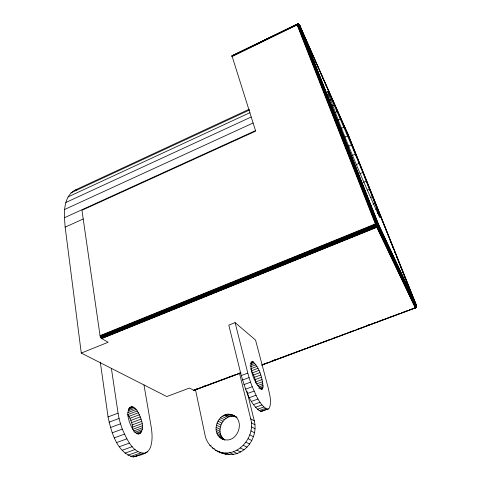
<?xml version="1.0" encoding="UTF-8"?>
<svg xmlns="http://www.w3.org/2000/svg" width="481" height="481" viewBox="0 0 481 481"><rect width="100%" height="100%" fill="white"/><g stroke="black" fill="none" stroke-linecap="round" stroke-linejoin="round"><path stroke-width="0.72" d="M261.694 365.055L415.5 307.918L415.843 307.173M263.035 386.934C262.307 377.958 259.71 367.141 252.339 361.435L251.707 361.55C249.098 369.991 254.714 383.549 261.279 389.291L262.476 388.882L263.035 386.934L258.826 388.468M231.98 56.085L296.945 24.369L231.968 55.856L255.67 131.133L81.95 210.275L100.048 335.654L100.661 337.434L101.683 338.606L376.761 227.333L375.733 223.779L297.156 24.182L297.114 24.904L375.95 225.463L415.404 307.906L261.947 365.091M194.041 390.368L189.424 388.071L166.775 396.542L81.271 353.072L65.157 227.14C64.171 214.833 62.41 197.877 74.561 190.338L249.164 109.265M100.048 335.654L375.324 223.93C378.373 221.915 379.701 226.19 376.761 227.333L376.978 225.607L376.557 223.587L298.13 24.609C296.825 23.87 297.517 23.84 298.46 24.597L376.948 223.545L377.254 225.577L376.761 227.333L378.325 225.95L378.457 224.074L299.735 25.186L298.887 24.315L297.697 24.116M416.45 305.315L416.378 307.022L415.205 308.008L416.33 307.131L416.45 305.315L347.637 133.411L299.441 24.771L298.611 24.333L297.024 24.681L232.028 56.271M415.62 307.515L415.229 308.044M194.102 390.235L194.156 389.863M416.059 307.028L415.837 307.702M142.214 429.587C145.094 423.827 133.147 395.574 128.096 411.658C125.691 417.171 136.742 444.33 142.214 429.587L134.662 432.341M299.086 24.453L378.156 223.761L378.114 225.727L376.761 227.333L376.148 223.665L297.517 24.164L232.04 55.826M195.478 389.592L205.014 435.016C207.551 448.971 223.99 457.732 237.163 453.457C250.036 448.965 257.575 433.976 254.305 420.881L246.897 391.035M218.639 451.671C237.566 458.633 255.91 436.946 250.697 418.801L239.46 373.076M220.905 438.089L224.849 439.929C214.039 432.641 222.871 413.005 235.534 416.786C220.31 405.303 206.692 434.71 224.591 439.959M416.498 306.752L378.577 225.192L377.23 224.723L100.337 336.736M344.564 127.279L347.535 133.207L347.571 134.139M415.416 307.966L416.378 306.842L416.54 305.615L378.337 223.899M347.144 133.514L347.204 132.87L309.962 48.761M416.33 307.131L416.498 306.541L378.481 225.577L377.26 225.15L100.487 337.097M415.217 307.984L415.999 307.371L377.832 226.623L377.146 226.383L101.052 338.029M416.378 305.724L416.342 306.998L415.5 307.918M416.354 306.169L416.474 305.435M298.683 24.236L299.332 24.832L377.922 223.647L377.946 225.649L376.761 227.333L377.513 225.571L377.308 223.539L298.779 24.633L298.238 24.08L297.252 24.266M297.408 24.236L297.979 24.05M100.295 362.073L108.063 416.919C111.159 431.661 116.745 452.507 133.219 456.95C139.394 455.2 147.974 454.365 150.439 447.36C152.736 440.77 152.236 433.615 151.184 426.833L143.981 384.956M376.761 227.333L377.747 225.595L377.639 223.575L298.863 24.369M416.239 306.613L416.576 305.922L378.601 224.813L377.164 224.308L100.21 336.375M415.343 307.942L376.918 227.062L101.473 338.462M347.029 132.882L347.685 133.574L416.456 305.573L416.245 307.239L415.157 307.918L415.638 307.816L377.513 226.906L377.044 226.743L101.263 338.269M268.248 409L269.24 408.255C272.126 401.791 269.462 394.372 268.182 387.806L255.549 340.067L235.095 322.619L228.8 325.084L241.252 375.547C245.358 388.137 248.917 403.613 260.51 411.357L261.802 411.297L268.248 409L266.997 409.042L260.51 411.357M261.802 411.297L262.83 410.54M415.843 307.395L416.378 306.842L378.325 225.95L377.254 225.577L100.661 337.434M415.915 307.63L415.38 307.918M135.582 456.565L137.145 455.675M415.301 307.966L416.209 307.118L378.108 226.298L377.218 225.992L100.848 337.746M231.962 55.946L296.903 24.29M232.095 56.493L297.114 24.904L298.779 24.633L299.861 25.415L299.615 24.964M70.911 192.875L249.549 109.987M67.977 196.933L249.952 112.68M65.861 202.489L251.118 117.033M64.646 209.463L253.048 123.016M328.445 96.02L329.81 95.394C347.607 135.576 365.091 176.016 379.918 217.382L379.599 217.202C360.582 176.13 343.218 134.199 327.579 91.733L327.663 91.342L329.81 95.394M64.394 217.737L255.754 130.519M330.399 100.222L331.764 99.603M332.173 105.988L334.223 105.062M65.157 227.14L83.243 218.963M335.041 112.53L337.097 111.604M337.584 120.274L340.326 119.054M341.077 128.433L343.819 127.218M344.763 137.127L347.504 135.925M348.563 146.182L351.31 144.985M352.399 155.411L355.152 154.215M356.199 164.628L358.958 163.444M359.902 173.659L362.662 172.493M363.42 182.335L366.179 181.175M367.37 190.187L369.444 189.322M296.957 24.507L298.545 24.248L299.555 24.994L347.396 133.532L346.999 133.177M370.31 197.613L372.384 196.753M372.853 204.154L374.933 203.295M375.631 209.355L377.02 208.784M377.194 213.63L378.583 213.059M100.114 336.009L375.469 224.29L377.429 223.905L378.559 224.435M81.271 353.072L108.159 342.256L101.683 338.606M129.437 407.527L131.493 406.752M128.481 408.429L132.588 406.89M251.004 362.5L253.102 361.718M250.733 363.047L253.517 362.007M108.063 416.919L118.067 413.167L111.382 368.38M128.289 409.445L133.748 407.401M250.487 363.69L253.962 362.385M128.138 410.828L134.951 408.279M250.048 365.235L254.906 363.42M127.988 412.542L136.153 409.493M250.36 366.853L255.904 364.778M137.332 411.002L127.82 414.55C130.76 418.891 132.455 424.056 132.81 429.28L142.37 425.775M196.266 389.075L198.376 388.287M204.004 386.189L206.115 385.401M256.932 366.438L250.703 368.759L254.503 377.266L256.319 384.006L262.584 381.716M273.653 360.239L275.763 359.451M367.923 325.108L370.033 324.32M194.144 390.067L236.369 374.332M237.776 373.809L239.887 373.022M262.41 364.634L268.037 362.536M270.148 361.748L306.042 348.376M307.449 347.853L313.786 345.49M315.193 344.967L321.524 342.604M322.931 342.081L329.269 339.724M332.082 338.672L337.013 336.838M339.827 335.786L344.751 333.952M347.565 332.906L353.198 330.808M356.716 329.497L375.721 322.414M377.128 321.891L383.459 319.534M384.866 319.005L391.203 316.648M392.61 316.125L398.941 313.762M401.761 312.716L408.092 310.353M409.499 309.83L414.43 307.996M193.627 390.44L240.747 372.889M193.753 390.488L241.023 372.925M109.019 422.192L119.066 418.452L118.067 413.167M128.938 416.312L138.444 412.776M251.725 370.653L257.948 368.338M241.252 375.547L247.823 373.106L235.095 322.619M129.966 418.278L139.472 414.754M252.723 372.739L258.94 370.43M110.414 427.543L120.484 423.815L119.066 418.452M130.868 420.406L140.374 416.889M253.655 374.964L259.878 372.661M242.466 380.02L249.062 377.585L247.823 373.106M131.62 422.631L141.137 419.119M254.503 377.266L260.732 374.97M132.203 424.891L141.733 421.386M255.243 379.581L261.478 377.284M112.205 432.81L122.294 429.1C126.701 438.648 132.732 453.968 145.388 453.072M243.933 384.596L250.547 382.161L249.062 377.585M132.606 427.128L142.148 423.623M255.856 381.854L262.103 379.557M245.611 389.141L252.236 386.718C255.994 394.6 258.982 404.497 266.997 409.042M114.346 437.854L124.441 434.163M133.496 431.036L142.394 427.783M257.323 385.738L262.903 383.7M258.862 386.989L263.059 385.455M136.327 433.14L141.835 431.132M247.456 393.536L254.082 391.119M137.121 433.886L141.264 432.377M260.732 388.858L262.842 388.089M138.444 434.036L140.518 433.279M261.207 389.345L262.476 388.882M116.769 442.532L126.858 438.858M249.411 397.655L256.036 395.256M119.414 446.705L129.485 443.061M251.425 401.388L258.038 399.002M122.198 450.27L132.245 446.651M253.445 404.635L260.047 402.26M125.048 453.138L135.065 449.543M255.417 407.311L261.989 404.948M127.886 455.23L137.861 451.665M257.281 409.349L263.828 407.004M130.634 456.505L140.554 452.964M258.994 410.702L265.512 408.381M133.219 456.95L143.085 453.433M145.322 452.651L147.408 451.906M75.27 190.163L77.399 189.652M298.821 24.327L297.703 24.248M297.36 24.098L297.709 24.056M297.3 24.152L298.118 24.104M297.841 24.056L298.4 24.134M298.358 24.381L299.441 24.771M299.116 24.705L298.442 24.459L299.579 24.988M298.064 24.08L298.659 24.206M222.625 439.045C237.181 445.172 246.849 419.534 231.746 414.682M222.168 452.657L226.136 454.335M215.35 450.078L222.637 453.361M212.386 447.925L214.412 448.785M225.854 453.006L229.786 454.683M209.818 445.268L211.177 445.851M229.599 452.705L233.489 454.389M233.309 451.755L237.163 453.457M236.886 450.186L240.698 451.906M298.473 24.14L299.068 24.441M298.268 24.134L298.827 24.627M240.235 448.027L244.011 449.777M219.384 436.82L223.34 438.672M218.109 435.275L222.072 437.139M217.111 433.489L221.08 435.371M243.278 445.34L247.018 447.12M216.42 431.529L220.388 433.429M216.047 429.437L220.021 431.367M216.011 427.284L219.979 429.232M245.923 442.195L249.627 444.011M216.312 425.132L220.268 427.104M248.112 438.666L251.785 440.53M216.931 423.033L220.881 425.03M217.857 421.049L221.789 423.064M249.777 434.86L253.427 436.76M219.059 419.234L222.98 421.272M220.508 417.646L224.411 419.703M222.162 416.324L226.046 418.392M250.89 430.862L254.521 432.81M223.972 415.301L227.838 417.382L224.922 414.911L229.732 416.702L225.89 414.61M251.413 426.785L255.032 428.775M227.862 414.273L231.686 416.372M229.834 414.297L233.64 416.402M235.185 416.498L237.067 417.544M233.55 415.422L236.688 417.171M251.347 422.727L254.96 424.765M250.697 418.801L254.305 420.881M347.035 133.027L347.691 133.754M232.113 55.886L232.437 56.355M303.661 34.963L304.87 37.698M309.415 47.956L310.323 50.006M311.538 52.742L312.145 54.112M312.746 55.477L313.66 57.528M315.175 60.949L316.083 62.999M317.292 65.735L317.899 67.106M320.929 73.942L321.837 75.992M322.444 77.357L323.659 80.093M324.567 82.149L325.174 83.514M325.781 84.878L326.689 86.935M328.204 90.35L329.413 93.086M331.535 97.871L332.443 99.928M333.05 101.293L335.78 107.449M337.295 110.864L338.203 112.915M338.81 114.286L340.626 118.386M343.049 123.857L343.957 125.908M299.362 24.832L309.355 47.397M416.101 305.026L347.577 133.369M348.13 135.528L349.242 138.306M349.795 139.7L351.184 143.176M351.743 144.565L353.132 148.04M353.691 149.435L355.08 152.91M355.633 154.299L357.858 159.86M358.694 161.947L359.806 164.73M360.918 167.514L361.754 169.595M362.307 170.989L363.702 174.465M364.255 175.854L365.644 179.335M366.203 180.724L370.376 191.155M371.206 193.236L372.318 196.02M372.877 197.408L374.266 200.89M374.825 202.279L376.214 205.754M376.773 207.143L378.162 210.624M378.715 212.013L380.94 217.574M381.776 219.661L382.888 222.444M384 225.222L384.836 227.309M385.389 228.697L386.784 232.179M387.337 233.568L388.726 237.043M389.285 238.432L393.458 248.863M394.288 250.95L395.4 253.734M396.512 256.511L397.348 258.598M397.907 259.987L399.296 263.468M399.849 264.857L401.244 268.332M401.797 269.727L405.97 280.152M406.806 282.239L407.918 285.023M408.471 286.411L409.866 289.887M410.419 291.282L411.808 294.757M412.367 296.146L413.756 299.621M414.315 301.016L415.981 305.182M250.547 382.161L252.236 386.718M120.484 423.815L122.294 429.1M416.209 307.131L415.157 307.918L416.227 307.191"/></g></svg>
